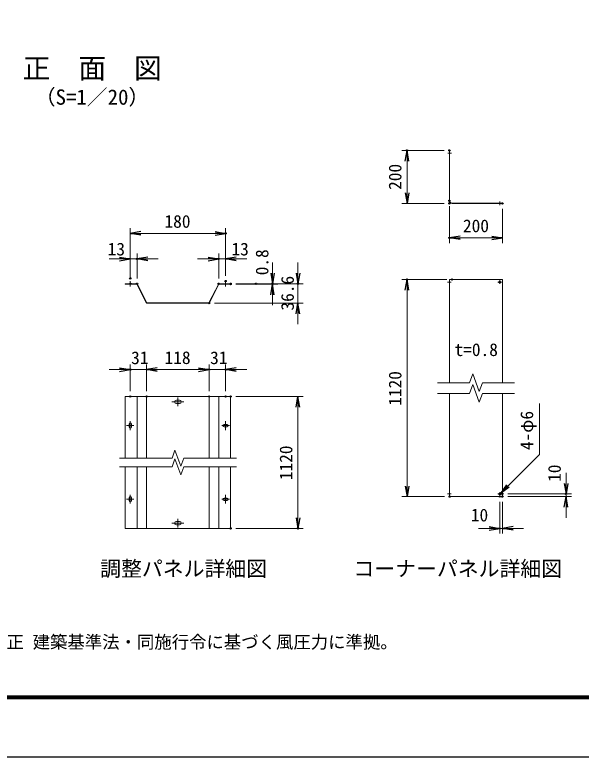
# Model space of a CAD drawing. Units: millimetres, scale not verified. Extents: x -4200 to 4200, y -2970 to 2970.
# Drawn here: x -2400 to -264, y -2970 to -166 of the extents above; entities that cross this region are included whole.
import ezdxf
from ezdxf.enums import TextEntityAlignment as Align

# ---------------------------------------------------------------- set-up
doc = ezdxf.new("R2010")
doc.units = ezdxf.units.MM
doc.header["$LTSCALE"] = 10
doc.header["$PDMODE"] = 32
doc.header["$PDSIZE"] = 5
doc.linetypes.add('DASHED', pattern=[7.5, 6, -1.5])
doc.linetypes.add('USER1', pattern=[50.8, 31.75, -6.35, 6.35, -6.35])
for name, color, linetype, lineweight in [('0-0_D-BMK', 2, 'USER1', 13), ('0-2_D-STR1', 1, 'Continuous', 25), ('0-4_D-STR2', 7, 'DASHED', 13), ('0-5_0', 7, 'Continuous', 25), ('0-6_D-STR-DIM', 7, 'Continuous', 13), ('0-8_D-TTL-TXT', 7, 'Continuous', 25), ('0-9_D-STR-TXT', 7, 'Continuous', 13), ('0-A_D-TTL', 7, 'Continuous', 25)]:
    doc.layers.add(name, color=color, linetype=linetype, lineweight=lineweight)
doc.layers.add('0-7_Defpoints', color=8, linetype='Continuous')
doc.styles.add('ＭＳ ゴシック', font='')
doc.styles.get('ＭＳ ゴシック').set_extended_font_data('MS Gothic')

# ---------------------------------------------------------------- blocks, each defined once
blk = doc.blocks.new('_Open')
at = {"layer": '0-5_0'}
blk.add_line((-10, 1.667), (0, 0), dxfattribs=at)
blk.add_lwpolyline([(-10, -1.667), (0, 0), (-10, 0)], dxfattribs=at)

msp = doc.modelspace()

# ---------------------------------------------------------------- linework, layer by layer
at = {"layer": '0-0_D-BMK'}
for p, q in [((-767.16, -688.46), (-753.16, -688.46)), ((-570.56, -871.46), (-570.56, -885.46)), ((-1965.15, -1171.88), (-1965.15, -1191.88)), ((-1605.15, -1171.88), (-1605.15, -1191.88)), ((-767.56, -1175.9), (-753.56, -1175.9)), ((-577.56, -1175.9), (-563.56, -1175.9)), ((-570.56, -1168.9), (-570.56, -1182.9)), ((-1785.15, -1611.4), (-1785.15, -1644.4)), ((-1762.75, -1627.9), (-1807.55, -1627.9)), ((-1965.15, -1701.4), (-1965.15, -1734.4)), ((-1605.15, -1701.4), (-1605.15, -1734.4)), ((-1979.45, -1717.9), (-1950.85, -1717.9)), ((-1590.85, -1717.9), (-1619.45, -1717.9)), ((-1965.15, -1979.4), (-1965.15, -2012.4)), ((-1605.15, -1979.4), (-1605.15, -2012.4)), ((-767.56, -1975.9), (-753.56, -1975.9)), ((-577.56, -1975.9), (-563.56, -1975.9)), ((-570.56, -1982.9), (-570.56, -1968.9)), ((-1979.45, -1995.9), (-1950.85, -1995.9)), ((-1590.85, -1995.9), (-1619.45, -1995.9)), ((-1785.15, -2102.4), (-1785.15, -2069.4)), ((-1762.75, -2085.9), (-1807.55, -2085.9))]:
    msp.add_line(p, q, dxfattribs=at)
at = {"layer": '0-2_D-STR1'}
msp.add_circle((-570.56, -1175.9), 3, dxfattribs=at)
at = {"layer": '0-4_D-STR2', "linetype": 'Continuous'}
for p, q in [((-760.56, -868.46), (-760.56, -678.46)), ((-760.56, -678.46), (-759.76, -678.46)), ((-759.76, -868.46), (-759.76, -678.46)), ((-750.56, -877.66), (-560.56, -877.66)), ((-760.56, -1556.01), (-760.56, -1165.9)), ((-760.56, -1165.9), (-560.56, -1165.9)), ((-560.56, -1556.01), (-560.56, -1165.9)), ((-760.56, -1985.9), (-760.56, -1596.01)), ((-560.56, -1985.9), (-560.56, -1596.01)), ((-760.56, -1985.9), (-560.56, -1985.9))]:
    msp.add_line(p, q, dxfattribs=at)
at = {"layer": '0-4_D-STR2'}
for p, q in [((-759.76, -1556.01), (-759.76, -1165.9)), ((-759.76, -1985.9), (-759.76, -1596.01))]:
    msp.add_line(p, q, dxfattribs=at)
at = {"layer": '0-4_D-STR2', "linetype": 'Continuous'}
msp.add_lwpolyline([(-750.56, -878.46), (-560.56, -878.46), (-560.56, -877.66)], dxfattribs=at)
for radius in [10, 9.2]:
    msp.add_arc((-750.56, -868.46), radius, 180, 270, dxfattribs=at)
at = {"layer": '0-5_0'}
msp.add_circle((-570.56, -1975.9), 3, dxfattribs=at)
at = {"layer": '0-6_D-STR-DIM'}
for p, q in [((-780.56, -678.46), (-940.56, -678.46)), ((-920.56, -838.46), (-920.56, -718.46)), ((-780.56, -878.46), (-940.56, -878.46)), ((-760.56, -888.46), (-760.56, -1028.46)), ((-560.56, -898.46), (-560.56, -1028.46)), ((-1965.15, -1141.88), (-1965.15, -971.66)), ((-1605.15, -1151.88), (-1605.15, -971.66)), ((-1925.15, -991.66), (-1645.15, -991.66)), ((-600.56, -1008.46), (-720.56, -1008.46)), ((-2005.15, -1088.22), (-2045.15, -1088.22)), ((-1965.15, -1161.88), (-1965.15, -1068.22)), ((-1965.15, -1088.22), (-1939.15, -1088.22)), ((-1939.15, -1161.88), (-1939.15, -1068.22)), ((-1899.15, -1088.22), (-1859.15, -1088.22)), ((-1671.15, -1088.22), (-1711.15, -1088.22)), ((-1631.15, -1161.88), (-1631.15, -1068.22)), ((-1605.15, -1088.22), (-1631.15, -1088.22)), ((-1605.15, -1151.88), (-1605.15, -1068.22)), ((-1565.15, -1088.22), (-1525.15, -1088.22)), ((-1428.15, -1141.88), (-1428.15, -1101.88)), ((-1332.15, -1141.88), (-1332.15, -1101.88)), ((-770.56, -1165.9), (-940.56, -1165.9)), ((-1984.15, -1181.88), (-1939.15, -1181.88)), ((-1984.15, -1183.48), (-1984.15, -1181.88)), ((-1939.15, -1181.88), (-1902.16, -1253.48)), ((-1631.15, -1181.88), (-1668.14, -1253.48)), ((-1630.16, -1183.48), (-1667.15, -1255.08)), ((-1586.15, -1181.88), (-1631.15, -1181.88)), ((-1586.15, -1183.48), (-1630.16, -1183.48)), ((-1586.15, -1183.48), (-1586.15, -1181.88)), ((-1566.28, -1181.88), (-1408.15, -1181.88)), ((-1566.28, -1183.48), (-1408.15, -1183.48)), ((-1470.28, -1181.88), (-1312.15, -1181.88)), ((-1428.15, -1183.48), (-1428.15, -1181.88)), ((-1332.15, -1255.08), (-1332.15, -1181.88)), ((-1428.15, -1223.48), (-1428.15, -1263.48)), ((-920.56, -1945.9), (-920.56, -1205.9)), ((-1667.15, -1255.08), (-1903.15, -1255.08)), ((-1668.14, -1253.48), (-1902.16, -1253.48)), ((-1647.28, -1255.08), (-1312.15, -1255.08)), ((-1332.15, -1295.08), (-1332.15, -1335.08)), ((-2005.15, -1506.39), (-2045.15, -1506.39)), ((-1965.15, -1587.9), (-1965.15, -1486.39)), ((-1903.25, -1506.39), (-1965.15, -1506.39)), ((-1903.25, -1587.9), (-1903.25, -1486.39)), ((-1903.25, -1587.9), (-1903.25, -1486.39)), ((-1863.25, -1506.39), (-1823.25, -1506.39)), ((-1863.25, -1506.39), (-1707.15, -1506.39)), ((-1707.15, -1506.39), (-1747.15, -1506.39)), ((-1667.15, -1587.9), (-1667.15, -1486.39)), ((-1667.15, -1587.9), (-1667.15, -1486.39)), ((-1667.15, -1506.39), (-1605.15, -1506.39)), ((-1605.15, -1587.9), (-1605.15, -1486.39)), ((-1565.15, -1506.39), (-1525.15, -1506.39)), ((-684.75, -1556.01), (-672.67, -1522.78)), ((-672.67, -1522.78), (-648.46, -1589.24)), ((-805.44, -1556.01), (-684.75, -1556.01)), ((-684.75, -1596.01), (-672.67, -1562.78)), ((-672.67, -1562.78), (-648.46, -1629.24)), ((-636.37, -1556.01), (-648.46, -1589.24)), ((-636.37, -1556.01), (-515.68, -1556.01)), ((-805.44, -1596.01), (-684.75, -1596.01)), ((-636.37, -1596.01), (-648.46, -1629.24)), ((-636.37, -1596.01), (-515.68, -1596.01)), ((-1984.15, -1607.9), (-1984.15, -1840.9)), ((-1586.15, -1607.9), (-1984.15, -1607.9)), ((-1939.15, -1607.9), (-1939.15, -1840.9)), ((-1903.15, -1607.9), (-1903.15, -1840.9)), ((-1779.25, -1621.4), (-1791.05, -1621.4)), ((-1667.15, -1607.9), (-1667.15, -1840.9)), ((-1631.15, -1607.9), (-1631.15, -1840.9)), ((-1586.15, -1607.9), (-1586.15, -1840.9)), ((-1566.15, -1607.9), (-1312.15, -1607.9)), ((-1779.25, -1634.4), (-1791.05, -1634.4)), ((-1332.15, -1647.9), (-1332.15, -2065.9)), ((-1969.45, -1712.2), (-1969.45, -1723.6)), ((-1960.85, -1712.2), (-1960.85, -1723.6)), ((-1610.85, -1713.6), (-1599.45, -1713.6)), ((-1610.85, -1722.2), (-1599.45, -1722.2)), ((-1807.25, -1841), (-1796.2, -1810.65)), ((-1774.11, -1871.36), (-1796.2, -1810.65)), ((-2005.72, -1840.9), (-1807.22, -1840.9)), ((-1807.25, -1873), (-1796.2, -1842.65)), ((-1774.11, -1903.36), (-1796.2, -1842.65)), ((-1763.06, -1841), (-1774.11, -1871.36)), ((-1763.02, -1840.9), (-1564.59, -1840.9)), ((-2005.72, -1872.9), (-1807.22, -1872.9)), ((-1984.15, -2105.9), (-1984.15, -1872.9)), ((-1939.15, -2105.9), (-1939.15, -1872.9)), ((-1903.15, -2105.9), (-1903.15, -1872.9)), ((-1763.06, -1873), (-1774.11, -1903.36)), ((-1763.02, -1872.9), (-1564.59, -1872.9)), ((-1667.15, -2105.9), (-1667.15, -1872.9)), ((-1631.15, -2105.9), (-1631.15, -1872.9)), ((-1586.15, -2105.9), (-1586.15, -1872.9)), ((-320.56, -1935.9), (-320.56, -1895.9)), ((-1969.45, -1990.2), (-1969.45, -2001.6)), ((-1960.85, -1990.2), (-1960.85, -2001.6)), ((-779.76, -1985.9), (-940.56, -1985.9)), ((-540.56, -1975.9), (-300.56, -1975.9)), ((-540.56, -1985.9), (-300.56, -1985.9)), ((-320.56, -1985.9), (-320.56, -1975.9)), ((-1610.85, -1991.6), (-1599.45, -1991.6)), ((-1610.85, -2000.2), (-1599.45, -2000.2)), ((-570.56, -2005.9), (-570.56, -2125.9)), ((-560.56, -2005.9), (-560.56, -2125.9)), ((-320.56, -2025.9), (-320.56, -2065.9)), ((-1779.25, -2079.4), (-1791.05, -2079.4)), ((-1779.25, -2092.4), (-1791.05, -2092.4)), ((-1586.15, -2105.9), (-1984.15, -2105.9)), ((-1566.15, -2105.9), (-1312.15, -2105.9)), ((-610.56, -2105.9), (-650.56, -2105.9)), ((-560.56, -2105.9), (-570.56, -2105.9)), ((-520.56, -2105.9), (-480.56, -2105.9))]:
    msp.add_line(p, q, dxfattribs=at)
msp.add_lwpolyline([(-1984.15, -1183.48), (-1940.14, -1183.48), (-1903.15, -1255.08)], dxfattribs=at)
for centre, radius, start, end in [((-1791.05, -1627.9), 6.5, 90, 270), ((-1779.25, -1627.9), 6.5, 270, 90), ((-1965.15, -1712.2), 4.3, 0, 180), ((-1965.15, -1723.6), 4.3, 180, 0), ((-1610.85, -1717.9), 4.3, 90, 270), ((-1599.45, -1717.9), 4.3, 270, 90), ((-1965.15, -1990.2), 4.3, 0, 180), ((-1965.15, -2001.6), 4.3, 180, 0), ((-1610.85, -1995.9), 4.3, 90, 270), ((-1599.45, -1995.9), 4.3, 270, 90), ((-1791.05, -2085.9), 6.5, 90, 270), ((-1779.25, -2085.9), 6.5, 270, 90)]:
    msp.add_arc(centre, radius, start, end, dxfattribs=at)
at = {"layer": '0-7_Defpoints'}
for p in [(-920.56, -678.46), (-760.56, -678.46), (-760.56, -868.46), (-760.56, -878.46), (-560.56, -878.46), (-1605.15, -991.66), (-760.56, -1008.46), (-1939.15, -1088.22), (-1631.15, -1088.22), (-1965.15, -1161.88), (-1605.15, -1171.88), (-920.56, -1165.9), (-750.56, -1165.9), (-1965.15, -1181.88), (-1939.15, -1181.88), (-1631.15, -1181.88), (-1586.28, -1181.88), (-1586.28, -1183.48), (-1490.28, -1181.88), (-1428.15, -1181.88), (-1332.15, -1181.88), (-1667.28, -1255.08), (-1965.15, -1506.39), (-1667.15, -1506.39), (-1605.15, -1506.39), (-1965.15, -1607.9), (-1903.25, -1607.9), (-1667.15, -1607.9), (-1605.15, -1607.9), (-1586.15, -1607.9), (-759.76, -1985.9), (-570.56, -1985.9), (-560.56, -1975.9), (-560.56, -1985.9), (-560.56, -1985.9), (-320.56, -1975.9), (-1586.15, -2105.9), (-1332.15, -2105.9), (-570.56, -2105.9)]:
    msp.add_point(p, dxfattribs=at)
at = {"layer": '0-9_D-STR-TXT'}
msp.add_lwpolyline([(-420.37, -1633.94), (-420.37, -1827.15), (-567.01, -1972.39)], dxfattribs=at)
at = {"layer": '0-A_D-TTL', "color": 2}
msp.add_lwpolyline([(-4200, 2970), (4200, 2970), (4200, -2970), (-4200, -2970)], close=True, dxfattribs=at)
at = {"layer": '0-A_D-TTL'}
for points in [[(-3930, 2750), (3930, 2750), (3930, -2750), (-3930, -2750)], [(-3927.5, 2747.5), (3927.5, 2747.5), (3927.5, -2747.5), (-3927.5, -2747.5)], [(-3925, 2745), (3925, 2745), (3925, -2745), (-3925, -2745)], [(-3922.5, 2742.5), (3922.5, 2742.5), (3922.5, -2742.5), (-3922.5, -2742.5)], [(-3920, 2740), (3920, 2740), (3920, -2740), (-3920, -2740)]]:
    msp.add_lwpolyline(points, close=True, dxfattribs=at)

# ---------------------------------------------------------------- block references
at = {"layer": '0-6_D-STR-DIM', "xscale": 4, "yscale": 4}
for p, rotation in [((-920.56, -678.46), 90), ((-920.56, -878.46), 270), ((-1965.15, -991.66), 180), ((-760.56, -1008.46), 180), ((-1939.15, -1088.22), 180), ((-1605.15, -1088.22), 180), ((-1428.15, -1181.88), 270), ((-1332.15, -1181.88), 270), ((-920.56, -1165.9), 90), ((-1428.15, -1183.48), 90), ((-1332.15, -1255.08), 90), ((-1903.25, -1506.39), 180), ((-1903.25, -1506.39), 180), ((-1605.15, -1506.39), 180), ((-1332.15, -1607.9), 90), ((-920.56, -1985.9), 270), ((-320.56, -1975.9), 270), ((-320.56, -1985.9), 90), ((-1332.15, -2105.9), 270), ((-560.56, -2105.9), 180)]:
    msp.add_blockref('_Open', p, dxfattribs=dict(at, rotation=rotation))
for p in [(-1605.15, -991.66), (-560.56, -1008.46), (-1965.15, -1088.22), (-1631.15, -1088.22), (-1965.15, -1506.39), (-1667.15, -1506.39), (-1667.15, -1506.39), (-570.56, -2105.9)]:
    msp.add_blockref('_Open', p, dxfattribs=at)
at = {"layer": '0-9_D-STR-TXT', "xscale": 4, "yscale": 4, "rotation": 224.72383}
msp.add_blockref('_Open', (-568.43, -1973.79), dxfattribs=at)

# ---------------------------------------------------------------- texts
at = {"layer": '0-6_D-STR-DIM', "style": 'ＭＳ ゴシック'}
for s, p in [('200', (-927.31, -827.46)), ('0.8', (-1429.3, -1150)), ('36.6', (-1333.3, -1283.08)), ('1120', (-927.31, -1642.8)), ('1120', (-1338.9, -1923.8)), ('10', (-325.89, -1930.3))]:
    msp.add_text(s, height=48.09, rotation=90, dxfattribs=at).set_placement(p, align=Align.BOTTOM_LEFT)
for s, p in [('180', (-1835.8, -984.91)), ('200', (-709.56, -1001.71)), ('13', (-2050.2, -1089.44)), ('13', (-1583.04, -1089.44)), ('31', (-1961.75, -1500.01)), ('118', (-1835.48, -1499.64)), ('31', (-1663.66, -1499.96)), ('10', (-679.87, -2094.04))]:
    msp.add_text(s, height=48.09, dxfattribs=at).set_placement(p, align=Align.BOTTOM_LEFT)
at = {"layer": '0-8_D-TTL-TXT', "style": 'ＭＳ ゴシック'}
for s, height, p in [('正\u3000面\u3000図', 76.98, (-2370.87, -429.88)), ('（S=1／20）', 57.7, (-2325.39, -523.08)), ('調整パネル詳細図', 57.7, (-2078.43, -2304.15)), ('コーナーパネル詳細図', 57.7, (-1122.65, -2304.15)), ('（設計条件）風荷重：昭和57年改正 建築基準法・同施行令に基づく風圧力に準拠。', 48.09, (-3415.4, -2573.6))]:
    msp.add_text(s, height=height, dxfattribs=at).set_placement(p, align=Align.BOTTOM_LEFT)
at = {"layer": '0-9_D-STR-TXT', "style": 'ＭＳ ゴシック'}
msp.add_text('t=0.8', height=48.09, dxfattribs=at).set_placement((-741.32, -1469.48), align=Align.BOTTOM_LEFT)
msp.add_text('4-φ6', height=48.09, rotation=90, dxfattribs=at).set_placement((-430.25, -1810.24), align=Align.BOTTOM_LEFT)

doc.saveas('drawing.dxf')
